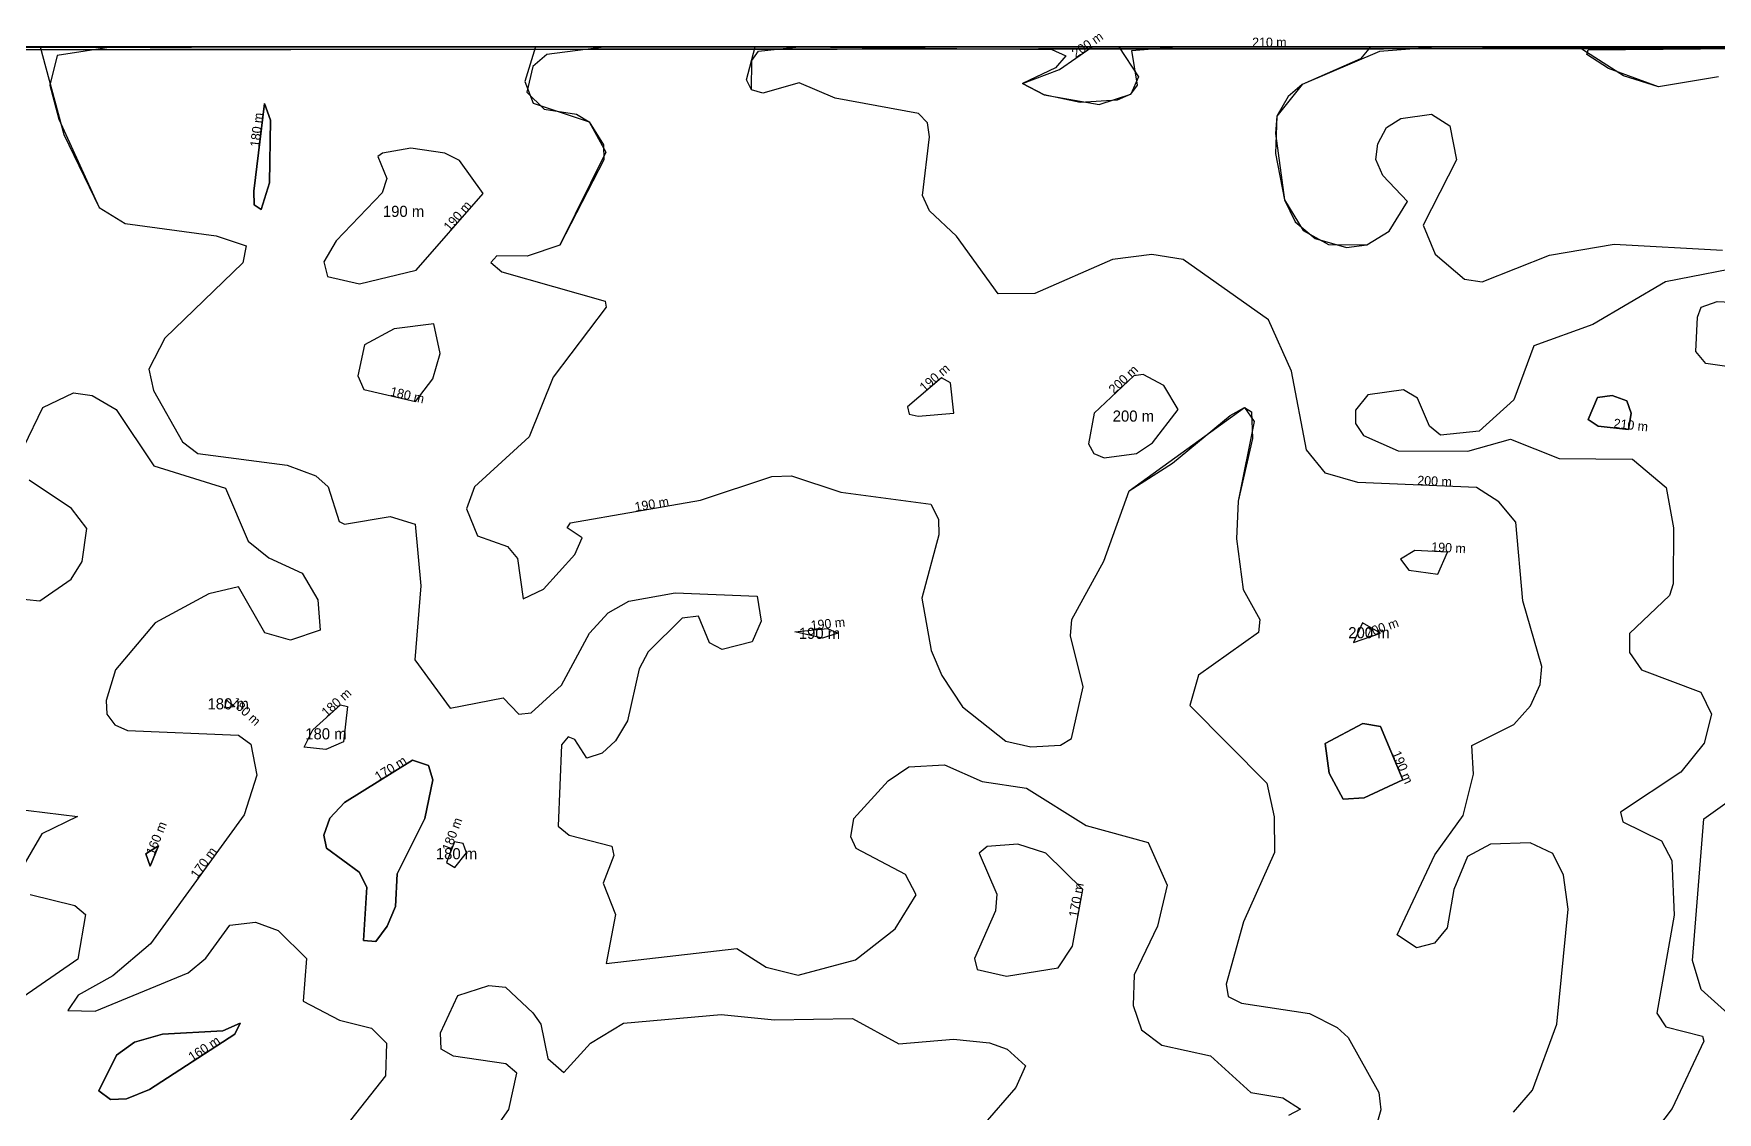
# Model space of a CAD drawing. Extents: x 120.7465 to 120.8269, y 14.0376 to 14.0711.
# Drawn here: x 120.75762 to 120.77333, y 14.06103 to 14.0711 of the extents above; entities that cross this region are included whole.
import ezdxf
from ezdxf.enums import TextEntityAlignment as Align

# ---------------------------------------------------------------- set-up
doc = ezdxf.new("R2010")
doc.units = 0
doc.header["$MEASUREMENT"] = 0
for name, color, linetype in [('Contour_Line_Intermediate', 7, 'Continuous'), ('Contour_Line_Major', 7, 'Continuous'), ('FEATURE_LABEL', 7, 'Continuous'), ('Iso-height_Area', 7, 'Continuous')]:
    doc.layers.add(name, color=color, linetype=linetype)

msp = doc.modelspace()

# ---------------------------------------------------------------- linework, layer by layer
at = {"layer": 'Contour_Line_Intermediate', "color": 36}
for points in [[(120.757685, 14.070974), (120.757906, 14.070155), (120.758233, 14.069474), (120.758478, 14.069326), (120.759325, 14.069209), (120.759604, 14.069117), (120.759575, 14.068958), (120.758847, 14.068255), (120.758698, 14.067967), (120.758741, 14.067767), (120.759012, 14.067289), (120.759154, 14.067178), (120.759986, 14.067071), (120.760256, 14.066971), (120.760369, 14.066869), (120.760472, 14.066545), (120.760523, 14.066519), (120.760948, 14.066592), (120.761182, 14.06652), (120.761233, 14.065943), (120.761179, 14.065254), (120.761508, 14.064803), (120.762003, 14.064899), (120.762147, 14.064746), (120.762264, 14.064758), (120.762547, 14.065017), (120.762806, 14.065502), (120.762981, 14.065692), (120.763174, 14.065801), (120.763606, 14.065879), (120.764372, 14.065846), (120.764408, 14.065615), (120.764324, 14.065422), (120.764044, 14.065348), (120.763926, 14.065411), (120.763824, 14.065661), (120.763673, 14.065641), (120.763355, 14.065327), (120.76327, 14.065169), (120.763163, 14.064683), (120.76305, 14.064497), (120.762924, 14.06438), (120.762783, 14.064336), (120.762671, 14.064508), (120.762609, 14.064534), (120.762547, 14.064459), (120.762514, 14.0637), (120.762617, 14.063616), (120.763017, 14.063513), (120.763035, 14.063427), (120.762934, 14.063169), (120.763051, 14.062874), (120.762963, 14.062418), (120.76418, 14.062557), (120.764454, 14.062384), (120.764753, 14.062309), (120.765288, 14.062452), (120.765657, 14.062741), (120.765855, 14.063058), (120.765756, 14.063248), (120.765294, 14.063493), (120.765244, 14.0636), (120.765274, 14.063772), (120.765592, 14.064124), (120.765786, 14.064253), (120.766119, 14.064272), (120.766469, 14.064117), (120.766882, 14.064055), (120.767441, 14.063707), (120.768019, 14.063547), (120.768194, 14.063149), (120.768105, 14.062766), (120.767887, 14.062312), (120.767877, 14.062025), (120.767957, 14.0618), (120.768147, 14.061655), (120.768599, 14.061555), (120.768977, 14.061215), (120.769275, 14.061165), (120.769438, 14.061057), (120.769328, 14.060998)], [(120.762303, 14.070974), (120.762205, 14.070652), (120.762282, 14.070448), (120.762804, 14.070276), (120.762961, 14.06999), (120.762531, 14.069123), (120.762226, 14.06902), (120.761944, 14.069023), (120.761888, 14.068961), (120.761991, 14.068873), (120.762953, 14.068601), (120.762962, 14.068545), (120.762467, 14.067892), (120.762244, 14.067333), (120.761735, 14.066868), (120.76166, 14.066662), (120.761763, 14.066411), (120.762042, 14.066309), (120.762137, 14.066197), (120.76219, 14.065821), (120.762378, 14.065912), (120.762671, 14.066235), (120.762739, 14.06639), (120.7626, 14.066486), (120.762631, 14.06653), (120.763843, 14.066742), (120.764509, 14.066963), (120.764692, 14.066971), (120.765153, 14.066817), (120.765991, 14.066706), (120.766063, 14.066567), (120.766065, 14.066418), (120.765906, 14.065828), (120.765995, 14.065341), (120.766094, 14.065105), (120.766287, 14.064815), (120.766691, 14.064493), (120.766924, 14.06444), (120.767201, 14.064456), (120.767303, 14.064519), (120.767411, 14.065002), (120.767294, 14.065477), (120.767307, 14.06563), (120.767603, 14.066175), (120.76784, 14.066829), (120.768246, 14.067088), (120.768782, 14.067533), (120.768915, 14.067609), (120.768983, 14.067566), (120.768991, 14.067319), (120.768857, 14.066735), (120.768841, 14.066382), (120.768904, 14.06591), (120.76906, 14.065629), (120.769048, 14.065509), (120.768486, 14.065108), (120.768407, 14.064826), (120.769124, 14.0641), (120.769193, 14.063786), (120.769196, 14.063453), (120.768907, 14.062806), (120.768747, 14.062226), (120.768765, 14.06211), (120.768887, 14.062048), (120.769522, 14.06195), (120.76978, 14.061822), (120.769884, 14.061726), (120.770169, 14.061215), (120.770188, 14.061052), (120.770097, 14.060736)], [(120.771425, 14.061029), (120.771603, 14.061237), (120.771831, 14.061852), (120.771935, 14.062925), (120.771891, 14.063243), (120.771793, 14.063445), (120.771582, 14.063546), (120.771212, 14.063532), (120.770995, 14.063417), (120.770869, 14.063108), (120.770807, 14.06275), (120.770689, 14.062609), (120.770522, 14.062565), (120.77034, 14.062687), (120.770692, 14.063434), (120.770955, 14.0638), (120.771051, 14.064184), (120.771038, 14.064454), (120.771429, 14.06465), (120.771585, 14.064822), (120.771675, 14.065021), (120.771691, 14.065189), (120.771511, 14.065803), (120.771448, 14.066537), (120.771288, 14.066727), (120.771081, 14.066861), (120.769974, 14.066908), (120.769673, 14.066996), (120.769496, 14.067213), (120.769355, 14.067947), (120.769141, 14.068425), (120.768343, 14.068991), (120.768052, 14.069035), (120.767684, 14.06899), (120.76696, 14.068672), (120.766619, 14.068669), (120.766231, 14.069208), (120.765978, 14.069443), (120.765912, 14.069588), (120.765978, 14.070133), (120.76596, 14.070265), (120.765877, 14.070353), (120.765099, 14.070496), (120.764762, 14.070637), (120.764423, 14.070541), (120.764317, 14.070574), (120.764271, 14.070666), (120.764354, 14.070974)], [(120.767744, 14.070974), (120.767928, 14.070694), (120.767856, 14.070532), (120.767729, 14.070477), (120.767384, 14.070455), (120.767049, 14.070527), (120.766847, 14.070631), (120.76719, 14.070763), (120.767495, 14.070974)], [(120.769009, 14.070974), (120.768966, 14.070974)], [(120.770091, 14.070974), (120.77, 14.070864), (120.769454, 14.070622), (120.769217, 14.070328), (120.769206, 14.069978), (120.76929, 14.069547), (120.769389, 14.06934), (120.769575, 14.069186), (120.769869, 14.069101), (120.770059, 14.069127), (120.770267, 14.069254), (120.770438, 14.06953), (120.770207, 14.069775), (120.770141, 14.069924), (120.770159, 14.070069), (120.770242, 14.070222), (120.770374, 14.070307), (120.77066, 14.070346), (120.770833, 14.070236), (120.770894, 14.06992), (120.770583, 14.069309), (120.770696, 14.069038), (120.770969, 14.068806), (120.771133, 14.068781), (120.77176, 14.069031), (120.772365, 14.069134), (120.773376, 14.069078)], [(120.773338, 14.070694), (120.772779, 14.070602), (120.77245, 14.070704), (120.772029, 14.070974)], [(120.759832, 14.07029), (120.759823, 14.069705), (120.759745, 14.069455), (120.759679, 14.0695), (120.759678, 14.069626), (120.759776, 14.070445), (120.759832, 14.07029)], [(120.761815, 14.069606), (120.761594, 14.069912), (120.761457, 14.069982), (120.761141, 14.070029), (120.760876, 14.069983), (120.760834, 14.069951), (120.760917, 14.069745), (120.760875, 14.069612), (120.760445, 14.069164), (120.760331, 14.068969), (120.760365, 14.06883), (120.760662, 14.068762), (120.761192, 14.068889), (120.761815, 14.069606)], [(120.773674, 14.068943), (120.772844, 14.068782), (120.772165, 14.068384), (120.771616, 14.068185), (120.771428, 14.067679), (120.771104, 14.067387), (120.770746, 14.067351), (120.770641, 14.067434), (120.770529, 14.067694), (120.7704, 14.067772), (120.770067, 14.067725), (120.769951, 14.067584), (120.769951, 14.067458), (120.770027, 14.067348), (120.77035, 14.067204), (120.770999, 14.0672), (120.771396, 14.067311), (120.771851, 14.067133), (120.772536, 14.067127), (120.772849, 14.066861), (120.772918, 14.066486), (120.772914, 14.065961), (120.772882, 14.065853), (120.772506, 14.0655), (120.772507, 14.065321), (120.772618, 14.065158), (120.773174, 14.064952), (120.773273, 14.064746), (120.773204, 14.064476), (120.772987, 14.064205), (120.772425, 14.063831), (120.772446, 14.063741), (120.772806, 14.063562), (120.772903, 14.06338), (120.772923, 14.06287), (120.772761, 14.061956), (120.772846, 14.061827), (120.773188, 14.061741), (120.7732, 14.061692), (120.772904, 14.061064), (120.772513, 14.060548)], [(120.773936, 14.067916), (120.773218, 14.068018), (120.773125, 14.068131), (120.773143, 14.068451), (120.773177, 14.068544), (120.773325, 14.068598), (120.773587, 14.068585)], [(120.761415, 14.068112), (120.761356, 14.068389), (120.760987, 14.068343), (120.76071, 14.068192), (120.760648, 14.067903), (120.760702, 14.067776), (120.761183, 14.067663), (120.761346, 14.067876), (120.761415, 14.068112)], [(120.766207, 14.067554), (120.766175, 14.067839), (120.766091, 14.067885), (120.765773, 14.067613), (120.765788, 14.067547), (120.765873, 14.067527), (120.766207, 14.067554)], [(120.768297, 14.067588), (120.768165, 14.067812), (120.76797, 14.067917), (120.767883, 14.067903), (120.767515, 14.067556), (120.767462, 14.067269), (120.767511, 14.067178), (120.767609, 14.067138), (120.767909, 14.06718), (120.768057, 14.067278), (120.768297, 14.067588)], [(120.757531, 14.067241), (120.757709, 14.067608), (120.757996, 14.067745), (120.758168, 14.06772), (120.758393, 14.06759), (120.758745, 14.067062), (120.759411, 14.066856), (120.759623, 14.066359), (120.759815, 14.066204), (120.760127, 14.066062), (120.760273, 14.065814), (120.760295, 14.065529), (120.760018, 14.065435), (120.75978, 14.065506), (120.759534, 14.065935), (120.759257, 14.065869), (120.758757, 14.065599), (120.758387, 14.065158), (120.758298, 14.064874), (120.758306, 14.064744), (120.75838, 14.064647), (120.758497, 14.064592), (120.759535, 14.064551), (120.759648, 14.064467), (120.759706, 14.064175), (120.759585, 14.063806), (120.758714, 14.062602), (120.75836, 14.062304), (120.758039, 14.062121), (120.757941, 14.061979), (120.758197, 14.061972), (120.759065, 14.06233), (120.75923, 14.062467), (120.759454, 14.062777), (120.759692, 14.062803), (120.759904, 14.062727), (120.760167, 14.062464), (120.760136, 14.062067), (120.760477, 14.061889), (120.760773, 14.061813), (120.760914, 14.061673), (120.760904, 14.06137), (120.760532, 14.060897)], [(120.772523, 14.067554), (120.772497, 14.067403), (120.772216, 14.067434), (120.772121, 14.067497), (120.77221, 14.067702), (120.772347, 14.067721), (120.772484, 14.067669), (120.772523, 14.067554)], [(120.757439, 14.065829), (120.757681, 14.065803), (120.757973, 14.066006), (120.758075, 14.06617), (120.758118, 14.066478), (120.757975, 14.066664), (120.757582, 14.066931)], [(120.77081, 14.066257), (120.770504, 14.066273), (120.77037, 14.066193), (120.770449, 14.066091), (120.77072, 14.066051), (120.77081, 14.066257)], [(120.765124, 14.065502), (120.764979, 14.065454), (120.764723, 14.065515), (120.765026, 14.065546), (120.765124, 14.065502)], [(120.770186, 14.065502), (120.770017, 14.065599), (120.769933, 14.065413), (120.770186, 14.065502)], [(120.759488, 14.064818), (120.759422, 14.064879), (120.759402, 14.064805), (120.759488, 14.064818)], [(120.760551, 14.064818), (120.760512, 14.064486), (120.760349, 14.064415), (120.760146, 14.064437), (120.760226, 14.064598), (120.760485, 14.064833), (120.760551, 14.064818)], [(120.770393, 14.064134), (120.770033, 14.063963), (120.769837, 14.063953), (120.769707, 14.064196), (120.76967, 14.064471), (120.770021, 14.064659), (120.770184, 14.06463), (120.770393, 14.064134)], [(120.761346, 14.064134), (120.76127, 14.063773), (120.761012, 14.063255), (120.760998, 14.062949), (120.76092, 14.062766), (120.760814, 14.062622), (120.7607, 14.062633), (120.760729, 14.063131), (120.760658, 14.06327), (120.760354, 14.063495), (120.760328, 14.063617), (120.760385, 14.063775), (120.760523, 14.063921), (120.761155, 14.064315), (120.761305, 14.064266), (120.761346, 14.064134)], [(120.773707, 14.061697), (120.773176, 14.062176), (120.773096, 14.062446), (120.7732, 14.063767), (120.773757, 14.064166)], [(120.757423, 14.063864), (120.758032, 14.063791), (120.7577, 14.063627), (120.757499, 14.063287)], [(120.758787, 14.063518), (120.75871, 14.063326), (120.758668, 14.063442), (120.758787, 14.063518)], [(120.761659, 14.06345), (120.761629, 14.063538), (120.761547, 14.063555), (120.761475, 14.063361), (120.76155, 14.063315), (120.761659, 14.06345)], [(120.767409, 14.063108), (120.767063, 14.063449), (120.766801, 14.063531), (120.766516, 14.063509), (120.766443, 14.063447), (120.766608, 14.063066), (120.766595, 14.062909), (120.766398, 14.062465), (120.766422, 14.062361), (120.766696, 14.0623), (120.76718, 14.062378), (120.767312, 14.062581), (120.767409, 14.063108)], [(120.757589, 14.063061), (120.758007, 14.062958), (120.758108, 14.062874), (120.758036, 14.06246), (120.757483, 14.062076)], [(120.761914, 14.060855), (120.762054, 14.061055), (120.76213, 14.061394), (120.762026, 14.061481), (120.761539, 14.061553), (120.761423, 14.06162), (120.761417, 14.061771), (120.76158, 14.062119), (120.761868, 14.062213), (120.762025, 14.062196), (120.76228, 14.061958), (120.762352, 14.061851), (120.762419, 14.06153), (120.762569, 14.0614), (120.762817, 14.061675), (120.763125, 14.061861), (120.764036, 14.061943), (120.764532, 14.061891), (120.765259, 14.061904), (120.765694, 14.061669), (120.766203, 14.061713), (120.766539, 14.061678), (120.766704, 14.061619), (120.766874, 14.061464), (120.766783, 14.06126), (120.766168, 14.06055)], [(120.759549, 14.061862), (120.759499, 14.061759), (120.758705, 14.061243), (120.758488, 14.061154), (120.75834, 14.06115), (120.758231, 14.061229), (120.758395, 14.061562), (120.758563, 14.061685), (120.758825, 14.06176), (120.759387, 14.06179), (120.759549, 14.061862)]]:
    msp.add_lwpolyline(points, dxfattribs=at)
at = {"layer": 'Contour_Line_Major', "color": 36}
for points in [[(120.771425, 14.061029), (120.771603, 14.061237), (120.771831, 14.061852), (120.771935, 14.062925), (120.771891, 14.063243), (120.771793, 14.063445), (120.771582, 14.063546), (120.771212, 14.063532), (120.770995, 14.063417), (120.770869, 14.063108), (120.770807, 14.06275), (120.770689, 14.062609), (120.770522, 14.062565), (120.77034, 14.062687), (120.770692, 14.063434), (120.770955, 14.0638), (120.771051, 14.064184), (120.771038, 14.064454), (120.771429, 14.06465), (120.771585, 14.064822), (120.771675, 14.065021), (120.771691, 14.065189), (120.771511, 14.065803), (120.771448, 14.066537), (120.771288, 14.066727), (120.771081, 14.066861), (120.769974, 14.066908), (120.769673, 14.066996), (120.769496, 14.067213), (120.769355, 14.067947), (120.769141, 14.068425), (120.768343, 14.068991), (120.768052, 14.069035), (120.767684, 14.06899), (120.76696, 14.068672), (120.766619, 14.068669), (120.766231, 14.069208), (120.765978, 14.069443), (120.765912, 14.069588), (120.765978, 14.070133), (120.76596, 14.070265), (120.765877, 14.070353), (120.765099, 14.070496), (120.764762, 14.070637), (120.764423, 14.070541), (120.764317, 14.070574), (120.764271, 14.070666), (120.764354, 14.070974)], [(120.767744, 14.070974), (120.767928, 14.070694), (120.767856, 14.070532), (120.767729, 14.070477), (120.767384, 14.070455), (120.767049, 14.070527), (120.766847, 14.070631), (120.76719, 14.070763), (120.767495, 14.070974)], [(120.768297, 14.067588), (120.768165, 14.067812), (120.76797, 14.067917), (120.767883, 14.067903), (120.767515, 14.067556), (120.767462, 14.067269), (120.767511, 14.067178), (120.767609, 14.067138), (120.767909, 14.06718), (120.768057, 14.067278), (120.768297, 14.067588)], [(120.770186, 14.065502), (120.770017, 14.065599), (120.769933, 14.065413), (120.770186, 14.065502)]]:
    msp.add_lwpolyline(points, dxfattribs=at)
at = {"layer": 'Iso-height_Area', "color": 140}
msp.add_polyline3d([(120.819881, 14.070974, 50), (120.825891, 14.070974, 50), (120.826209, 14.070939, 50), (120.826457, 14.070837, 50), (120.826563, 14.070598, 50), (120.826598, 14.07029, 50), (120.826598, 14.038487, 50), (120.826563, 14.038179, 50), (120.826457, 14.037939, 50), (120.826209, 14.037837, 50), (120.825891, 14.037803, 50), (120.763666, 14.037803, 50), (120.747403, 14.037803, 50), (120.747085, 14.037837, 50), (120.746837, 14.037939, 50), (120.746731, 14.038179, 50), (120.746696, 14.038487, 50), (120.746696, 14.065502, 50), (120.746696, 14.07029, 50), (120.746731, 14.070598, 50), (120.746837, 14.070837, 50), (120.747085, 14.070939, 50), (120.747403, 14.070974, 50), (120.819881, 14.070974, 50)], close=True, dxfattribs=at)
at = {"layer": 'Iso-height_Area', "color": 4}
msp.add_polyline3d([(120.819881, 14.070974, 70), (120.825891, 14.070974, 70), (120.826209, 14.070939, 70), (120.826457, 14.070837, 70), (120.826563, 14.070598, 70), (120.826598, 14.07029, 70), (120.826598, 14.038487, 70), (120.826563, 14.038179, 70), (120.826457, 14.037939, 70), (120.826209, 14.037837, 70), (120.825891, 14.037803, 70), (120.763666, 14.037803, 70), (120.747403, 14.037803, 70), (120.747085, 14.037837, 70), (120.746837, 14.037939, 70), (120.746731, 14.038179, 70), (120.746696, 14.038487, 70), (120.746696, 14.065502, 70), (120.746696, 14.07029, 70), (120.746731, 14.070598, 70), (120.746837, 14.070837, 70), (120.747085, 14.070939, 70), (120.747403, 14.070974, 70), (120.819881, 14.070974, 70)], close=True, dxfattribs=at)
msp.add_polyline3d([(120.825891, 14.037803, 80), (120.763666, 14.037803, 80), (120.747403, 14.037803, 80), (120.747085, 14.037837, 80), (120.746837, 14.037939, 80), (120.746731, 14.038179, 80), (120.746696, 14.038487, 80), (120.746696, 14.064133, 80), (120.746752, 14.065081, 80), (120.746696, 14.065852, 80), (120.746696, 14.068238, 80), (120.746696, 14.07029, 80), (120.746731, 14.070598, 80), (120.746837, 14.070837, 80), (120.747085, 14.070939, 80), (120.747403, 14.070974, 80), (120.819174, 14.070974, 80)], dxfattribs=at)
at = {"layer": 'Iso-height_Area', "color": 120}
for points in [[(120.746718, 14.043381, 110), (120.746708, 14.064081, 110), (120.746755, 14.064318, 110), (120.746872, 14.064489, 110), (120.748062, 14.065665, 110), (120.74846, 14.06636, 110), (120.749129, 14.067014, 110), (120.749271, 14.067339, 110), (120.7494, 14.068258, 110), (120.75019, 14.069491, 110), (120.75062, 14.069987, 110), (120.751777, 14.070938, 110), (120.752353, 14.070974, 110), (120.806446, 14.070974, 110)], [(120.747403, 14.070974, 100), (120.805385, 14.070974, 100)], [(120.747403, 14.070974, 90), (120.81387, 14.070974, 90)], [(120.747403, 14.070974, 100), (120.805385, 14.070974, 100)], [(120.753867, 14.070962, 120), (120.760838, 14.070974, 120), (120.760838, 14.070974, 120), (120.825891, 14.070974, 120)]]:
    msp.add_polyline3d(points, dxfattribs=at)
at = {"layer": 'Iso-height_Area', "color": 110}
for points in [[(120.7545, 14.070974, 130), (120.805032, 14.070974, 130)], [(120.754561, 14.070951, 140), (120.787708, 14.070974, 140)], [(120.754923, 14.070947, 150), (120.800789, 14.070974, 150)], [(120.754923, 14.070947, 150), (120.800789, 14.070974, 150)]]:
    msp.add_polyline3d(points, dxfattribs=at)
at = {"layer": 'Iso-height_Area', "color": 100}
for points in [[(120.825891, 14.070974, 160), (120.755912, 14.070974, 160)], [(120.825891, 14.070974, 170), (120.75695, 14.070974, 170)], [(120.825891, 14.070974, 180), (120.758366, 14.070974, 180), (120.757843, 14.070894, 180), (120.757775, 14.070618, 180), (120.757857, 14.070298, 180), (120.758233, 14.069474, 180), (120.758478, 14.069326, 180), (120.759325, 14.069209, 180), (120.759604, 14.069117, 180), (120.759575, 14.068958, 180), (120.758847, 14.068255, 180), (120.758698, 14.067967, 180), (120.758741, 14.067767, 180), (120.759012, 14.067289, 180), (120.759154, 14.067178, 180), (120.759986, 14.067071, 180), (120.760256, 14.066971, 180), (120.760369, 14.066869, 180), (120.760472, 14.066545, 180), (120.760523, 14.066519, 180), (120.760948, 14.066592, 180), (120.761182, 14.06652, 180), (120.761233, 14.065943, 180), (120.761179, 14.065254, 180), (120.761508, 14.064803, 180), (120.762003, 14.064899, 180), (120.762147, 14.064746, 180), (120.762264, 14.064758, 180), (120.762547, 14.065017, 180), (120.762806, 14.065502, 180), (120.762981, 14.065692, 180), (120.763174, 14.065801, 180), (120.763606, 14.065879, 180), (120.764372, 14.065846, 180), (120.764408, 14.065615, 180), (120.764324, 14.065422, 180), (120.764044, 14.065348, 180), (120.763926, 14.065411, 180), (120.763824, 14.065661, 180), (120.763673, 14.065641, 180), (120.763355, 14.065327, 180), (120.76327, 14.065169, 180), (120.763163, 14.064683, 180), (120.76305, 14.064497, 180), (120.762924, 14.06438, 180), (120.762783, 14.064336, 180), (120.762671, 14.064508, 180), (120.762609, 14.064534, 180), (120.762547, 14.064459, 180), (120.762514, 14.0637, 180), (120.762617, 14.063616, 180), (120.763017, 14.063513, 180), (120.763035, 14.063427, 180), (120.762934, 14.063169, 180), (120.763051, 14.062874, 180), (120.762963, 14.062418, 180), (120.76418, 14.062557, 180), (120.764454, 14.062384, 180), (120.764753, 14.062309, 180), (120.765288, 14.062452, 180), (120.765657, 14.062741, 180), (120.765855, 14.063058, 180), (120.765756, 14.063248, 180), (120.765294, 14.063493, 180), (120.765244, 14.0636, 180), (120.765274, 14.063772, 180), (120.765592, 14.064124, 180), (120.765786, 14.064253, 180), (120.766119, 14.064272, 180), (120.766469, 14.064117, 180), (120.766882, 14.064055, 180), (120.767441, 14.063707, 180), (120.768019, 14.063547, 180), (120.768194, 14.063149, 180), (120.768105, 14.062766, 180), (120.767887, 14.062312, 180), (120.767877, 14.062025, 180), (120.767957, 14.0618, 180), (120.768147, 14.061655, 180), (120.768599, 14.061555, 180), (120.768977, 14.061215, 180), (120.769275, 14.061165, 180), (120.769438, 14.061057, 180), (120.769328, 14.060998, 180)], [(120.825891, 14.070974, 190), (120.762964, 14.070974, 190), (120.762408, 14.070903, 190), (120.76228, 14.070792, 190), (120.762222, 14.070551, 190), (120.762386, 14.070392, 190), (120.762687, 14.070345, 190), (120.762804, 14.070276, 190), (120.762938, 14.070059, 190), (120.762942, 14.069919, 190), (120.762531, 14.069123, 190), (120.762226, 14.06902, 190), (120.761944, 14.069023, 190), (120.761888, 14.068961, 190), (120.761991, 14.068873, 190), (120.762953, 14.068601, 190), (120.762962, 14.068545, 190), (120.762467, 14.067892, 190), (120.762244, 14.067333, 190), (120.761735, 14.066868, 190), (120.76166, 14.066662, 190), (120.761763, 14.066411, 190), (120.762042, 14.066309, 190), (120.762137, 14.066197, 190), (120.76219, 14.065821, 190), (120.762378, 14.065912, 190), (120.762671, 14.066235, 190), (120.762739, 14.06639, 190), (120.7626, 14.066486, 190), (120.762631, 14.06653, 190), (120.763843, 14.066742, 190), (120.764509, 14.066963, 190), (120.764692, 14.066971, 190), (120.765153, 14.066817, 190), (120.765991, 14.066706, 190), (120.766063, 14.066567, 190), (120.766065, 14.066418, 190), (120.765906, 14.065828, 190), (120.765995, 14.065341, 190), (120.766094, 14.065105, 190), (120.766287, 14.064815, 190), (120.766691, 14.064493, 190), (120.766924, 14.06444, 190), (120.767201, 14.064456, 190), (120.767303, 14.064519, 190), (120.767411, 14.065002, 190), (120.767294, 14.065477, 190), (120.767307, 14.06563, 190), (120.767603, 14.066175, 190), (120.76784, 14.066829, 190), (120.768915, 14.067609, 190), (120.769006, 14.067476, 190), (120.768857, 14.066735, 190), (120.768841, 14.066382, 190), (120.768904, 14.06591, 190), (120.76906, 14.065629, 190), (120.769048, 14.065509, 190), (120.768486, 14.065108, 190), (120.768407, 14.064826, 190), (120.769124, 14.0641, 190), (120.769193, 14.063786, 190), (120.769196, 14.063453, 190), (120.768907, 14.062806, 190), (120.768747, 14.062226, 190), (120.768765, 14.06211, 190), (120.768887, 14.062048, 190), (120.769522, 14.06195, 190), (120.76978, 14.061822, 190), (120.769884, 14.061726, 190), (120.770169, 14.061215, 190), (120.770188, 14.061052, 190), (120.770097, 14.060736, 190)], [(120.757531, 14.067241, 170), (120.757709, 14.067608, 170), (120.757996, 14.067745, 170), (120.758168, 14.06772, 170), (120.758393, 14.06759, 170), (120.758745, 14.067062, 170), (120.759411, 14.066856, 170), (120.759623, 14.066359, 170), (120.759815, 14.066204, 170), (120.760127, 14.066062, 170), (120.760273, 14.065814, 170), (120.760295, 14.065529, 170), (120.760018, 14.065435, 170), (120.75978, 14.065506, 170), (120.759534, 14.065935, 170), (120.759257, 14.065869, 170), (120.758757, 14.065599, 170), (120.758387, 14.065158, 170), (120.758298, 14.064874, 170), (120.758306, 14.064744, 170), (120.75838, 14.064647, 170), (120.758497, 14.064592, 170), (120.759535, 14.064551, 170), (120.759648, 14.064467, 170), (120.759706, 14.064175, 170), (120.759585, 14.063806, 170), (120.758714, 14.062602, 170), (120.75836, 14.062304, 170), (120.758039, 14.062121, 170), (120.757941, 14.061979, 170), (120.758197, 14.061972, 170), (120.759065, 14.06233, 170), (120.75923, 14.062467, 170), (120.759454, 14.062777, 170), (120.759692, 14.062803, 170), (120.759904, 14.062727, 170), (120.760167, 14.062464, 170), (120.760136, 14.062067, 170), (120.760477, 14.061889, 170), (120.760773, 14.061813, 170), (120.760914, 14.061673, 170), (120.760904, 14.06137, 170), (120.760532, 14.060897, 170)], [(120.757439, 14.065829, 170), (120.757681, 14.065803, 170), (120.757973, 14.066006, 170), (120.758075, 14.06617, 170), (120.758118, 14.066478, 170), (120.757975, 14.066664, 170), (120.757582, 14.066931, 170)], [(120.757423, 14.063864, 160), (120.758032, 14.063791, 160), (120.7577, 14.063627, 160), (120.757499, 14.063287, 160)], [(120.757589, 14.063061, 160), (120.758007, 14.062958, 160), (120.758108, 14.062874, 160), (120.758036, 14.06246, 160), (120.757483, 14.062076, 160)], [(120.761914, 14.060855, 170), (120.762054, 14.061055, 170), (120.76213, 14.061394, 170), (120.762026, 14.061481, 170), (120.761539, 14.061553, 170), (120.761423, 14.06162, 170), (120.761417, 14.061771, 170), (120.76158, 14.062119, 170), (120.761868, 14.062213, 170), (120.762025, 14.062196, 170), (120.76228, 14.061958, 170), (120.762352, 14.061851, 170), (120.762419, 14.06153, 170), (120.762569, 14.0614, 170), (120.762817, 14.061675, 170), (120.763125, 14.061861, 170), (120.764036, 14.061943, 170), (120.764532, 14.061891, 170), (120.765259, 14.061904, 170), (120.765694, 14.061669, 170), (120.766203, 14.061713, 170), (120.766539, 14.061678, 170), (120.766704, 14.061619, 170), (120.766874, 14.061464, 170), (120.766783, 14.06126, 170), (120.766168, 14.06055, 170)]]:
    msp.add_polyline3d(points, dxfattribs=at)
at = {"layer": 'Iso-height_Area', "color": 3}
for points in [[(120.771425, 14.061029, 200), (120.771603, 14.061237, 200), (120.771831, 14.061852, 200), (120.771935, 14.062925, 200), (120.771891, 14.063243, 200), (120.771793, 14.063445, 200), (120.771582, 14.063546, 200), (120.771212, 14.063532, 200), (120.770995, 14.063417, 200), (120.770869, 14.063108, 200), (120.770807, 14.06275, 200), (120.770689, 14.062609, 200), (120.770522, 14.062565, 200), (120.77034, 14.062687, 200), (120.770692, 14.063434, 200), (120.770955, 14.0638, 200), (120.771051, 14.064184, 200), (120.771038, 14.064454, 200), (120.771429, 14.06465, 200), (120.771585, 14.064822, 200), (120.771675, 14.065021, 200), (120.771691, 14.065189, 200), (120.771511, 14.065803, 200), (120.771448, 14.066537, 200), (120.771288, 14.066727, 200), (120.771081, 14.066861, 200), (120.769974, 14.066908, 200), (120.769673, 14.066996, 200), (120.769496, 14.067213, 200), (120.769355, 14.067947, 200), (120.769141, 14.068425, 200), (120.768343, 14.068991, 200), (120.768052, 14.069035, 200), (120.767684, 14.06899, 200), (120.76696, 14.068672, 200), (120.766619, 14.068669, 200), (120.766231, 14.069208, 200), (120.765978, 14.069443, 200), (120.765912, 14.069588, 200), (120.765978, 14.070133, 200), (120.76596, 14.070265, 200), (120.765877, 14.070353, 200), (120.765099, 14.070496, 200), (120.764762, 14.070637, 200), (120.764423, 14.070541, 200), (120.764317, 14.070574, 200), (120.764321, 14.070846, 200), (120.764384, 14.070934, 200), (120.76476, 14.070974, 200), (120.767119, 14.07095, 200), (120.767249, 14.070892, 200), (120.767155, 14.070777, 200), (120.766847, 14.070631, 200), (120.767049, 14.070527, 200), (120.767561, 14.070435, 200), (120.767856, 14.070532, 200), (120.76792, 14.070617, 200), (120.767865, 14.070941, 200), (120.768281, 14.070974, 200), (120.7969, 14.070974, 200)], [(120.771425, 14.061029, 200), (120.771603, 14.061237, 200), (120.771831, 14.061852, 200), (120.771935, 14.062925, 200), (120.771891, 14.063243, 200), (120.771793, 14.063445, 200), (120.771582, 14.063546, 200), (120.771212, 14.063532, 200), (120.770995, 14.063417, 200), (120.770869, 14.063108, 200), (120.770807, 14.06275, 200), (120.770689, 14.062609, 200), (120.770522, 14.062565, 200), (120.77034, 14.062687, 200), (120.770692, 14.063434, 200), (120.770955, 14.0638, 200), (120.771051, 14.064184, 200), (120.771038, 14.064454, 200), (120.771429, 14.06465, 200), (120.771585, 14.064822, 200), (120.771675, 14.065021, 200), (120.771691, 14.065189, 200), (120.771511, 14.065803, 200), (120.771448, 14.066537, 200), (120.771288, 14.066727, 200), (120.771081, 14.066861, 200), (120.769974, 14.066908, 200), (120.769673, 14.066996, 200), (120.769496, 14.067213, 200), (120.769355, 14.067947, 200), (120.769141, 14.068425, 200), (120.768343, 14.068991, 200), (120.768052, 14.069035, 200), (120.767684, 14.06899, 200), (120.76696, 14.068672, 200), (120.766619, 14.068669, 200), (120.766231, 14.069208, 200), (120.765978, 14.069443, 200), (120.765912, 14.069588, 200), (120.765978, 14.070133, 200), (120.76596, 14.070265, 200), (120.765877, 14.070353, 200), (120.765099, 14.070496, 200), (120.764762, 14.070637, 200), (120.764423, 14.070541, 200), (120.764317, 14.070574, 200), (120.764321, 14.070846, 200), (120.764384, 14.070934, 200), (120.76476, 14.070974, 200), (120.767119, 14.07095, 200), (120.767249, 14.070892, 200), (120.767155, 14.070777, 200), (120.766847, 14.070631, 200), (120.767049, 14.070527, 200), (120.767561, 14.070435, 200), (120.767856, 14.070532, 200), (120.76792, 14.070617, 200), (120.767865, 14.070941, 200), (120.768281, 14.070974, 200), (120.7969, 14.070974, 200)], [(120.825891, 14.070974, 210), (120.770743, 14.070974, 210), (120.770175, 14.07093, 210), (120.769454, 14.070622, 210), (120.769323, 14.07051, 210), (120.769217, 14.070328, 210), (120.769205, 14.070166, 210), (120.76929, 14.069547, 210), (120.769464, 14.06926, 210), (120.769699, 14.069128, 210), (120.770059, 14.069127, 210), (120.770267, 14.069254, 210), (120.770438, 14.06953, 210), (120.770207, 14.069775, 210), (120.770141, 14.069924, 210), (120.770159, 14.070069, 210), (120.770242, 14.070222, 210), (120.770374, 14.070307, 210), (120.77066, 14.070346, 210), (120.770833, 14.070236, 210), (120.770894, 14.06992, 210), (120.770583, 14.069309, 210), (120.770696, 14.069038, 210), (120.770969, 14.068806, 210), (120.771133, 14.068781, 210), (120.77176, 14.069031, 210), (120.772365, 14.069134, 210), (120.773376, 14.069078, 210)], [(120.773338, 14.070694, 220), (120.772779, 14.070602, 220), (120.772312, 14.070773, 220), (120.772108, 14.070902, 220), (120.772121, 14.070948, 220), (120.774219, 14.070966, 220)], [(120.773674, 14.068943, 210), (120.772844, 14.068782, 210), (120.772165, 14.068384, 210), (120.771616, 14.068185, 210), (120.771428, 14.067679, 210), (120.771104, 14.067387, 210), (120.770746, 14.067351, 210), (120.770641, 14.067434, 210), (120.770529, 14.067694, 210), (120.7704, 14.067772, 210), (120.770067, 14.067725, 210), (120.769951, 14.067584, 210), (120.769951, 14.067458, 210), (120.770027, 14.067348, 210), (120.77035, 14.067204, 210), (120.770999, 14.0672, 210), (120.771396, 14.067311, 210), (120.771851, 14.067133, 210), (120.772536, 14.067127, 210), (120.772849, 14.066861, 210), (120.772918, 14.066486, 210), (120.772914, 14.065961, 210), (120.772882, 14.065853, 210), (120.772506, 14.0655, 210), (120.772507, 14.065321, 210), (120.772618, 14.065158, 210), (120.773174, 14.064952, 210), (120.773273, 14.064746, 210), (120.773204, 14.064476, 210), (120.772987, 14.064205, 210), (120.772425, 14.063831, 210), (120.772446, 14.063741, 210), (120.772806, 14.063562, 210), (120.772903, 14.06338, 210), (120.772923, 14.06287, 210), (120.772761, 14.061956, 210), (120.772846, 14.061827, 210), (120.773188, 14.061741, 210), (120.7732, 14.061692, 210), (120.772904, 14.061064, 210), (120.772513, 14.060548, 210)], [(120.773936, 14.067916, 220), (120.773218, 14.068018, 220), (120.773125, 14.068131, 220), (120.773143, 14.068451, 220), (120.773177, 14.068544, 220), (120.773325, 14.068598, 220), (120.773587, 14.068585, 220)], [(120.773707, 14.061697, 220), (120.773176, 14.062176, 220), (120.773096, 14.062446, 220), (120.7732, 14.063767, 220), (120.773757, 14.064166, 220)]]:
    msp.add_polyline3d(points, dxfattribs=at)
at = {"layer": 'Iso-height_Area', "color": 100}
for points in [[(120.759832, 14.07029, 0), (120.759776, 14.070445, 0), (120.759678, 14.069626, 0), (120.759679, 14.0695, 0), (120.759745, 14.069455, 0), (120.759823, 14.069705, 0), (120.759832, 14.07029, 0)], [(120.761815, 14.069606, 190), (120.761594, 14.069912, 190), (120.761457, 14.069982, 190), (120.761141, 14.070029, 190), (120.760876, 14.069983, 190), (120.760834, 14.069951, 190), (120.760917, 14.069745, 190), (120.760875, 14.069612, 190), (120.760445, 14.069164, 190), (120.760331, 14.068969, 190), (120.760365, 14.06883, 190), (120.760662, 14.068762, 190), (120.761192, 14.068889, 190), (120.761815, 14.069606, 190)], [(120.761415, 14.068112, 0), (120.761356, 14.068389, 0), (120.760987, 14.068343, 0), (120.76071, 14.068192, 0), (120.760648, 14.067903, 0), (120.760702, 14.067776, 0), (120.761183, 14.067663, 0), (120.761346, 14.067876, 0), (120.761415, 14.068112, 0)], [(120.766207, 14.067554, 0), (120.766175, 14.067839, 0), (120.766091, 14.067885, 0), (120.765773, 14.067613, 0), (120.765788, 14.067547, 0), (120.765873, 14.067527, 0), (120.766207, 14.067554, 0)], [(120.77081, 14.066257, 0), (120.770504, 14.066273, 0), (120.77037, 14.066193, 0), (120.770449, 14.066091, 0), (120.77072, 14.066051, 0), (120.77081, 14.066257, 0)], [(120.765124, 14.065502, 190), (120.764979, 14.065454, 190), (120.764723, 14.065515, 190), (120.765026, 14.065546, 190), (120.765124, 14.065502, 190)], [(120.759488, 14.064818, 180), (120.759422, 14.064879, 180), (120.759402, 14.064805, 180), (120.759488, 14.064818, 180)], [(120.760551, 14.064818, 180), (120.760512, 14.064486, 180), (120.760349, 14.064415, 180), (120.760146, 14.064437, 180), (120.760226, 14.064598, 180), (120.760485, 14.064833, 180), (120.760551, 14.064818, 180)], [(120.770393, 14.064134, 0), (120.770184, 14.06463, 0), (120.770021, 14.064659, 0), (120.76967, 14.064471, 0), (120.769707, 14.064196, 0), (120.769837, 14.063953, 0), (120.770033, 14.063963, 0), (120.770393, 14.064134, 0)], [(120.761346, 14.064134, 0), (120.761305, 14.064266, 0), (120.761155, 14.064315, 0), (120.760523, 14.063921, 0), (120.760385, 14.063775, 0), (120.760328, 14.063617, 0), (120.760354, 14.063495, 0), (120.760658, 14.06327, 0), (120.760729, 14.063131, 0), (120.7607, 14.062633, 0), (120.760814, 14.062622, 0), (120.76092, 14.062766, 0), (120.760998, 14.062949, 0), (120.761012, 14.063255, 0), (120.76127, 14.063773, 0), (120.761346, 14.064134, 0)], [(120.758787, 14.063518, 0), (120.758668, 14.063442, 0), (120.75871, 14.063326, 0), (120.758787, 14.063518, 0)], [(120.761659, 14.06345, 180), (120.761629, 14.063538, 180), (120.761547, 14.063555, 180), (120.761475, 14.063361, 180), (120.76155, 14.063315, 180), (120.761659, 14.06345, 180)], [(120.767409, 14.063108, 0), (120.767063, 14.063449, 0), (120.766801, 14.063531, 0), (120.766516, 14.063509, 0), (120.766443, 14.063447, 0), (120.766608, 14.063066, 0), (120.766595, 14.062909, 0), (120.766398, 14.062465, 0), (120.766422, 14.062361, 0), (120.766696, 14.0623, 0), (120.76718, 14.062378, 0), (120.767312, 14.062581, 0), (120.767409, 14.063108, 0)], [(120.759549, 14.061862, 0), (120.759387, 14.06179, 0), (120.758825, 14.06176, 0), (120.758563, 14.061685, 0), (120.758395, 14.061562, 0), (120.758231, 14.061229, 0), (120.75834, 14.06115, 0), (120.758488, 14.061154, 0), (120.758705, 14.061243, 0), (120.759499, 14.061759, 0), (120.759549, 14.061862, 0)]]:
    msp.add_polyline3d(points, close=True, dxfattribs=at)
at = {"layer": 'Iso-height_Area', "color": 3}
for points in [[(120.768297, 14.067588, 200), (120.768165, 14.067812, 200), (120.76797, 14.067917, 200), (120.767883, 14.067903, 200), (120.767515, 14.067556, 200), (120.767462, 14.067269, 200), (120.767511, 14.067178, 200), (120.767609, 14.067138, 200), (120.767909, 14.06718, 200), (120.768057, 14.067278, 200), (120.768297, 14.067588, 200)], [(120.768297, 14.067588, 200), (120.768165, 14.067812, 200), (120.76797, 14.067917, 200), (120.767883, 14.067903, 200), (120.767515, 14.067556, 200), (120.767462, 14.067269, 200), (120.767511, 14.067178, 200), (120.767609, 14.067138, 200), (120.767909, 14.06718, 200), (120.768057, 14.067278, 200), (120.768297, 14.067588, 200)], [(120.772523, 14.067554, 0), (120.772484, 14.067669, 0), (120.772347, 14.067721, 0), (120.77221, 14.067702, 0), (120.772121, 14.067497, 0), (120.772216, 14.067434, 0), (120.772497, 14.067403, 0), (120.772523, 14.067554, 0)], [(120.770186, 14.065502, 200), (120.770017, 14.065599, 200), (120.769933, 14.065413, 200), (120.770186, 14.065502, 200)], [(120.770186, 14.065502, 200), (120.770017, 14.065599, 200), (120.769933, 14.065413, 200), (120.770186, 14.065502, 200)]]:
    msp.add_polyline3d(points, close=True, dxfattribs=at)

# ---------------------------------------------------------------- texts
at = {"layer": 'FEATURE_LABEL', "color": 18}
for s, rotation, p in [('200 m', 34.6, (120.767343, 14.070868)), ('200 m', 34.6, (120.767343, 14.070868)), ('180 m', 83.2, (120.759727, 14.070035)), ('190 m', 49, (120.761503, 14.069247)), ('190 m', 40.6, (120.765932, 14.067749)), ('200 m', 43.3, (120.767699, 14.067729)), ('200 m', 43.3, (120.767699, 14.067729)), ('180 m', 346.7, (120.760942, 14.067719)), ('210 m', 353.8, (120.772356, 14.067419)), ('200 m', 357.5, (120.770527, 14.066885)), ('200 m', 357.5, (120.770527, 14.066885)), ('190 m', 9.9, (120.763237, 14.066636)), ('190 m', 356.9, (120.770657, 14.066265)), ('190 m', 5.8, (120.764875, 14.065531)), ('200 m', 19.4, (120.77006, 14.065458)), ('200 m', 19.4, (120.77006, 14.065458)), ('180 m', 42.1, (120.760356, 14.064715)), ('180 m', 317.2, (120.759455, 14.064849)), ('170 m', 32, (120.760839, 14.064118)), ('190 m', 292.9, (120.770289, 14.064382)), ('160 m', 68.2, (120.758748, 14.063422)), ('180 m', 69.5, (120.761511, 14.063458)), ('170 m', 54.1, (120.759149, 14.063204)), ('170 m', 79.6, (120.767361, 14.062845)), ('160 m', 33, (120.759102, 14.061501))]:
    msp.add_text(s, height=0.0000865, rotation=rotation, dxfattribs=at).set_placement(p)
msp.add_text('210 m', height=0.0000865, dxfattribs=at).set_placement((120.768988, 14.070974))
for s, p in [('190 m', (120.761073, 14.069439, 190)), ('200 m', (120.76788, 14.067528, 200)), ('200 m', (120.76788, 14.067528, 200)), ('190 m', (120.764952, 14.0655, 190)), ('200 m', (120.770077, 14.065506, 200)), ('200 m', (120.770077, 14.065506, 200)), ('180 m', (120.759437, 14.064842, 180)), ('180 m', (120.760349, 14.064562, 180)), ('180 m', (120.761567, 14.063443, 180))]:
    msp.add_text(s, height=0.0001038, dxfattribs=at).set_placement(p, align=Align.MIDDLE_CENTER)

doc.saveas('drawing.dxf')
